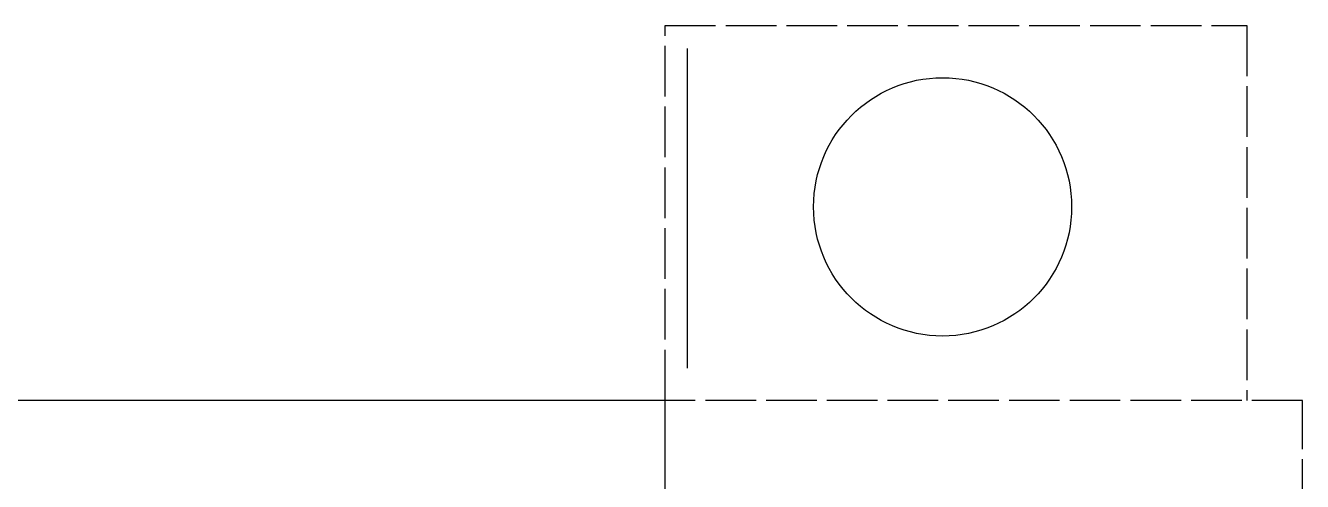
# Model space of a CAD drawing. Header units: millimetres. Extents: x -9564 to 100156, y -26854 to 24346.
# Drawn here: x 12528 to 14131, y 9580 to 10152 of the extents above; entities that cross this region are included whole.
import ezdxf

# ---------------------------------------------------------------- set-up
doc = ezdxf.new("R2010")
doc.units = ezdxf.units.MM
doc.header["$LTSCALE"] = 100
doc.linetypes.add('DASHED2', pattern=[0.762, 0.635, -0.127])

msp = doc.modelspace()

# ---------------------------------------------------------------- linework, layer by layer
at = {"color": 3, "linetype": 'DASHED2'}
for p, q in [((13330.812, 9681.631), (13330.812, 10151.631)), ((13330.812, 10151.631), (14060.812, 10151.631)), ((14060.812, 10151.631), (14060.812, 9681.631)), ((14130.812, 9681.631), (13330.812, 9681.631)), ((14130.812, 8858.631), (14130.812, 9681.631))]:
    msp.add_line(p, q, dxfattribs=at)
for p, q in [((13358.817, 9721.855), (13358.817, 10122.948)), ((13330.812, 9681.631), (12514.812, 9681.631)), ((13330.812, 8858.631), (13330.812, 9681.631))]:
    msp.add_line(p, q)
msp.add_circle((13679.163, 9924.28), 161.968)

doc.saveas('drawing.dxf')
